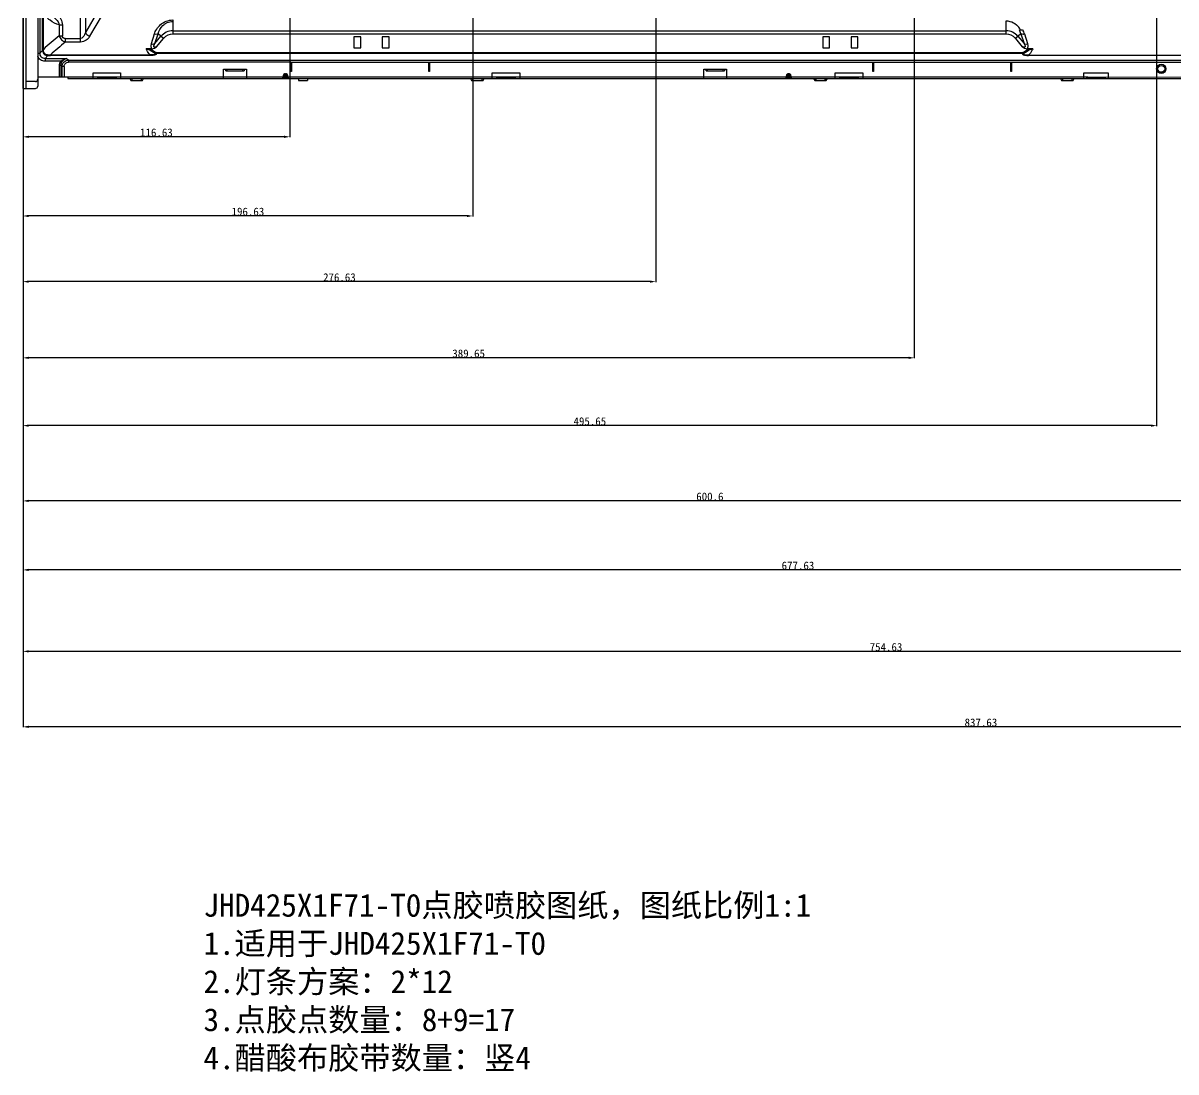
# Model space of a CAD drawing. Header units: millimetres. Extents: x -815 to 2586, y -393 to 7795.
# Drawn here: x 1472 to 1976, y -393 to 65 of the extents above; entities that cross this region are included whole.
import ezdxf

# ---------------------------------------------------------------- set-up
doc = ezdxf.new("R2010")
doc.units = ezdxf.units.MM
doc.header["$LTSCALE"] = 46.255
doc.header["$PDMODE"] = 3
doc.header["$PDSIZE"] = 0.3125
doc.layers.get('0').update_dxf_attribs({"linetype": 'CONTINUOUS'})
doc.layers.get('Defpoints').update_dxf_attribs({"linetype": 'CONTINUOUS'})
doc.styles.get("Standard").update_dxf_attribs({"font": 'simfang.ttf'})
doc.dimstyles.new('DIMSTYLE_1', dxfattribs={"dimtxt": 3.5, "dimasz": 2.5, "dimexe": 0.18, "dimexo": 0.0625, "dimgap": 0.09, "dimtad": 1, "dimdsep": 46, "dimtxsty": 'Standard', "dimblk": '_FILLED', "dimblk1": '_FILLED', "dimblk2": '_FILLED', "dimcen": 0.09, "dimclrt": 5, "dimadec": 0, "dimazin": 0, "dimtp": 0.01, "dimtm": 0.01, "dimtfac": 1, "dimtofl": 0, "dimtmove": 0, "dimatfit": 3, "dimldrblk": '_FILLED', "dimfxl": 1, "dimtolj": 1, "dimarcsym": 0})

# ---------------------------------------------------------------- blocks, each defined once
blk = doc.blocks.new('2321213')
at = {"color": 7, "linetype": 'Continuous'}
for p, q in [((-1977.41, -2557.51), (-1977.41, -2420.49)), ((-1977.11, -2420.54), (-1977.11, -2557.51)), ((-1975.81, -2421.83), (-1975.81, -2557.26)), ((-1971.13, -2552.44), (-1971.13, -2546.42)), ((-1970.6, -2546.42), (-1970.6, -2551.42)), ((-1975.56, -2548.51), (-1975.56, -2553.67)), ((-1975.27, -2553.25), (-1975.27, -2549.1)), ((-1975.19, -2553.25), (-1975.19, -2549.1)), ((-1969.23, -2549.08), (-1970.6, -2551.42)), ((-1973.45, -2550.58), (-1973.45, -2551.77)), ((-1973.45, -2550.58), (-1973.11, -2550.58)), ((-1973.11, -2550.58), (-1973.11, -2551.77)), ((-1970.11, -2551.81), (-1968.73, -2549.47)), ((-1961.04, -2550.03), (-1961.04, -2551.58)), ((-1870.02, -2551.58), (-1870.02, -2550.13)), ((-1973.45, -2551.77), (-1973.11, -2551.77)), ((-1963.07, -2551.59), (-1963.42, -2552.65)), ((-1963.01, -2552.61), (-1962.66, -2551.56)), ((-1963.01, -2552.61), (-1962.34, -2551.82)), ((-1962.06, -2552.06), (-1962.66, -2551.56)), ((-1961.04, -2551.21), (-1870.02, -2551.21)), ((-1870.02, -2551.58), (-1961.04, -2551.58)), ((-1868.4, -2551.56), (-1868.99, -2552.06)), ((-1868.71, -2551.82), (-1868.05, -2552.61)), ((-1868.56, -2551.12), (-1868.2, -2551.12)), ((-1868.4, -2551.56), (-1868.05, -2552.61)), ((-1867.63, -2552.65), (-1867.98, -2551.59)), ((-1972.79, -2552.06), (-1972.79, -2552.44)), ((-1972.79, -2552.06), (-1971.13, -2552.06)), ((-1971.13, -2552.44), (-1972.79, -2552.44)), ((-1962.82, -2552.95), (-1962.06, -2552.06)), ((-1941.26, -2551.87), (-1941.26, -2553.07)), ((-1940.52, -2551.87), (-1941.26, -2551.87)), ((-1941.26, -2553.07), (-1940.52, -2553.07)), ((-1940.52, -2553.07), (-1940.52, -2551.87)), ((-1938.17, -2551.87), (-1938.17, -2553.07)), ((-1937.42, -2551.87), (-1938.17, -2551.87)), ((-1938.17, -2553.07), (-1937.42, -2553.07)), ((-1937.42, -2553.07), (-1937.42, -2551.87)), ((-1889.29, -2551.87), (-1890.04, -2551.87)), ((-1890.04, -2551.87), (-1890.04, -2553.07)), ((-1890.04, -2553.07), (-1889.29, -2553.07)), ((-1889.29, -2553.07), (-1889.29, -2551.87)), ((-1886.19, -2551.87), (-1886.94, -2551.87)), ((-1886.94, -2551.87), (-1886.94, -2553.07)), ((-1886.94, -2553.07), (-1886.19, -2553.07)), ((-1886.19, -2553.07), (-1886.19, -2551.87)), ((-1868.99, -2552.06), (-1868.24, -2552.95)), ((-1975.81, -2553.67), (-1975.56, -2553.67)), ((-1975.27, -2553.38), (-1975.56, -2553.67)), ((-1975.27, -2553.25), (-1975.19, -2553.25)), ((-1975, -2554.23), (-1974.7, -2553.93)), ((-1975, -2554.23), (-1975, -2554.54)), ((-1975, -2554.23), (-1972.72, -2554.23)), ((-1974.42, -2553.85), (-1974.42, -2553.92)), ((-1974.42, -2553.85), (-1963.52, -2553.85)), ((-1963.52, -2553.92), (-1974.42, -2553.92)), ((-1972.43, -2554.41), (-1972.72, -2554.23)), ((-1963.34, -2553.17), (-1963.71, -2553.17)), ((-1963.52, -2553.92), (-1963.52, -2553.85)), ((-1962.94, -2553.59), (-1962.99, -2553.67)), ((-1962.88, -2553.6), (-1962.88, -2553.8)), ((-1962.88, -2553.6), (-1868.18, -2553.6)), ((-1868.18, -2553.7), (-1962.88, -2553.7)), ((-1868.18, -2553.8), (-1868.18, -2553.6)), ((-1868.11, -2553.59), (-1868.06, -2553.67)), ((-1867.35, -2553.17), (-1867.71, -2553.17)), ((-1867.57, -2553.88), (-1848.47, -2553.88)), ((-1867.57, -2553.9), (-1867.57, -2553.88)), ((-1848.47, -2553.9), (-1867.57, -2553.9)), ((-1973.26, -2554.54), (-1975, -2554.54)), ((-1973.42, -2556.26), (-1973.42, -2555.02)), ((-1973.29, -2555.02), (-1973.42, -2555.02)), ((-1973.29, -2555.02), (-1973.29, -2556.26)), ((-1973.29, -2555.02), (-1973.15, -2555.11)), ((-1973.16, -2554.61), (-1973.26, -2554.54)), ((-1973.15, -2556.26), (-1973.15, -2555.11)), ((-1972.93, -2555.11), (-1973.15, -2555.11)), ((-1972.93, -2555.11), (-1972.93, -2556.26)), ((-1972.43, -2554.41), (-1972.43, -2554.65)), ((-1972.43, -2554.41), (-1743.69, -2554.41)), ((-1948.16, -2554.65), (-1972.43, -2554.65)), ((-1955.51, -2556.41), (-1955.51, -2555.42)), ((-1955.51, -2555.42), (-1953.01, -2555.42)), ((-1955.26, -2555.57), (-1955.26, -2555.42)), ((-1955.26, -2555.57), (-1953.26, -2555.57)), ((-1955.13, -2555.42), (-1955.13, -2555.57)), ((-1953.38, -2555.57), (-1953.38, -2555.42)), ((-1953.26, -2555.42), (-1953.26, -2555.57)), ((-1953.01, -2555.42), (-1953.01, -2556.41)), ((-1948.16, -2555.67), (-1948.16, -2554.66)), ((-1767.96, -2554.67), (-1948.16, -2554.67)), ((-1948.09, -2554.66), (-1948.09, -2555.67)), ((-1933.09, -2555.67), (-1933.09, -2554.66)), ((-1933.02, -2554.66), (-1933.02, -2555.67)), ((-1903.03, -2555.42), (-1900.54, -2555.42)), ((-1903.03, -2556.41), (-1903.03, -2555.42)), ((-1902.78, -2555.57), (-1902.78, -2555.42)), ((-1902.78, -2555.57), (-1900.79, -2555.57)), ((-1902.66, -2555.42), (-1902.66, -2555.57)), ((-1900.91, -2555.57), (-1900.91, -2555.42)), ((-1900.79, -2555.42), (-1900.79, -2555.57)), ((-1900.54, -2555.42), (-1900.54, -2556.41)), ((-1884.57, -2555.67), (-1884.57, -2554.66)), ((-1884.49, -2554.66), (-1884.49, -2555.67)), ((-1869.5, -2555.67), (-1869.5, -2554.66)), ((-1869.43, -2554.66), (-1869.43, -2555.67)), ((-1976.06, -2556.76), (-1977.11, -2556.76)), ((-1975.81, -2556.26), (-1949.04, -2556.26)), ((-1972.5, -2556.26), (-1972.5, -2556.41)), ((-1972.5, -2556.41), (-1743.61, -2556.41)), ((-1969.75, -2556.41), (-1969.75, -2555.79)), ((-1969.75, -2555.79), (-1966.75, -2555.79)), ((-1969.25, -2556.41), (-1969.25, -2556.32)), ((-1969.13, -2556.31), (-1969.13, -2556.27)), ((-1969.13, -2556.31), (-1969.13, -2556.41)), ((-1967.38, -2556.31), (-1969.13, -2556.31)), ((-1967.38, -2556.31), (-1967.38, -2556.27)), ((-1967.38, -2556.31), (-1967.38, -2556.41)), ((-1967.25, -2556.32), (-1967.25, -2556.41)), ((-1966.75, -2555.79), (-1966.75, -2556.41)), ((-1965.75, -2556.41), (-1965.64, -2556.66)), ((-1965.64, -2556.66), (-1964.37, -2556.66)), ((-1965.45, -2556.66), (-1965.57, -2556.41)), ((-1964.43, -2556.41), (-1964.55, -2556.66)), ((-1964.37, -2556.66), (-1964.25, -2556.41)), ((-1948.98, -2556.08), (-1949.04, -2556.26)), ((-1949.04, -2556.26), (-1948.92, -2556.3)), ((-1948.86, -2556.11), (-1948.98, -2556.08)), ((-1948.86, -2556.33), (-1948.93, -2556.33)), ((-1948.92, -2556.3), (-1948.86, -2556.11)), ((-1948.86, -2556.33), (-1948.86, -2556.11)), ((-1948.77, -2555.9), (-1948.77, -2556.41)), ((-1948.77, -2555.9), (-1948.7, -2555.9)), ((-1948.7, -2556.01), (-1948.77, -2556.01)), ((-1948.77, -2556.4), (-1948.7, -2556.4)), ((-1948.7, -2556.41), (-1948.7, -2555.9)), ((-1948.49, -2556.08), (-1948.61, -2556.11)), ((-1948.61, -2556.11), (-1948.55, -2556.3)), ((-1948.61, -2556.11), (-1948.61, -2556.33)), ((-1948.55, -2556.33), (-1948.61, -2556.33)), ((-1948.55, -2556.3), (-1948.43, -2556.26)), ((-1948.43, -2556.26), (-1948.49, -2556.08)), ((-1948.43, -2556.26), (-1894.07, -2556.26)), ((-1948.09, -2555.67), (-1948.16, -2555.67)), ((-1947.32, -2556.41), (-1947.32, -2556.66)), ((-1947.32, -2556.66), (-1946.32, -2556.66)), ((-1946.32, -2556.41), (-1946.32, -2556.66)), ((-1933.02, -2555.67), (-1933.09, -2555.67)), ((-1928.52, -2556.41), (-1928.4, -2556.66)), ((-1928.4, -2556.66), (-1927.14, -2556.66)), ((-1928.22, -2556.66), (-1928.34, -2556.41)), ((-1927.2, -2556.41), (-1927.32, -2556.66)), ((-1927.14, -2556.66), (-1927.02, -2556.41)), ((-1926.15, -2556.41), (-1926.15, -2555.79)), ((-1926.15, -2555.79), (-1923.15, -2555.79)), ((-1925.65, -2556.41), (-1925.65, -2556.32)), ((-1925.52, -2556.31), (-1925.52, -2556.27)), ((-1925.52, -2556.31), (-1925.52, -2556.41)), ((-1923.77, -2556.31), (-1925.52, -2556.31)), ((-1923.77, -2556.31), (-1923.78, -2556.27)), ((-1923.77, -2556.31), (-1923.77, -2556.41)), ((-1923.65, -2556.32), (-1923.65, -2556.41)), ((-1923.15, -2555.79), (-1923.15, -2556.41)), ((-1894.01, -2556.08), (-1894.07, -2556.26)), ((-1894.07, -2556.26), (-1893.95, -2556.3)), ((-1893.89, -2556.11), (-1894.01, -2556.08)), ((-1893.95, -2556.3), (-1893.89, -2556.11)), ((-1893.89, -2556.33), (-1893.95, -2556.33)), ((-1893.89, -2556.33), (-1893.89, -2556.11)), ((-1893.8, -2555.9), (-1893.73, -2555.9)), ((-1893.8, -2555.9), (-1893.8, -2556.41)), ((-1893.73, -2556.01), (-1893.8, -2556.01)), ((-1893.8, -2556.4), (-1893.73, -2556.4)), ((-1893.73, -2556.41), (-1893.73, -2555.9)), ((-1893.52, -2556.08), (-1893.64, -2556.11)), ((-1893.64, -2556.11), (-1893.58, -2556.3)), ((-1893.64, -2556.11), (-1893.64, -2556.33)), ((-1893.57, -2556.33), (-1893.64, -2556.33)), ((-1893.58, -2556.3), (-1893.46, -2556.26)), ((-1893.46, -2556.26), (-1893.52, -2556.08)), ((-1893.46, -2556.26), (-1861.08, -2556.26)), ((-1891.04, -2556.41), (-1890.92, -2556.66)), ((-1890.92, -2556.66), (-1889.66, -2556.66)), ((-1890.74, -2556.66), (-1890.86, -2556.41)), ((-1889.72, -2556.41), (-1889.84, -2556.66)), ((-1889.66, -2556.66), (-1889.54, -2556.41)), ((-1888.67, -2555.79), (-1885.67, -2555.79)), ((-1888.67, -2556.41), (-1888.67, -2555.79)), ((-1888.17, -2556.41), (-1888.17, -2556.32)), ((-1888.04, -2556.31), (-1888.04, -2556.27)), ((-1886.29, -2556.31), (-1888.04, -2556.31)), ((-1888.04, -2556.31), (-1888.04, -2556.41)), ((-1886.29, -2556.31), (-1886.29, -2556.27)), ((-1886.29, -2556.31), (-1886.29, -2556.41)), ((-1886.17, -2556.32), (-1886.17, -2556.41)), ((-1885.67, -2555.79), (-1885.67, -2556.41)), ((-1884.49, -2555.67), (-1884.57, -2555.67)), ((-1869.43, -2555.67), (-1869.5, -2555.67)), ((-1864.06, -2556.41), (-1863.94, -2556.66)), ((-1863.94, -2556.66), (-1862.67, -2556.66)), ((-1863.76, -2556.66), (-1863.87, -2556.41)), ((-1862.74, -2556.41), (-1862.85, -2556.66)), ((-1862.67, -2556.66), (-1862.56, -2556.41)), ((-1861.51, -2555.79), (-1858.86, -2555.79)), ((-1861.51, -2556.41), (-1861.51, -2555.79)), ((-1861.18, -2556.41), (-1861.18, -2556.32)), ((-1861.13, -2556.31), (-1861.06, -2556.31)), ((-1861.06, -2556.27), (-1850.34, -2556.26)), ((-1861.06, -2556.27), (-1861.06, -2556.31)), ((-1861.06, -2556.31), (-1859.31, -2556.31)), ((-1861.06, -2556.41), (-1861.06, -2556.31)), ((-1859.31, -2556.26), (-1859.31, -2556.31)), ((-1859.31, -2556.31), (-1859.31, -2556.41)), ((-1859.18, -2556.32), (-1859.18, -2556.41)), ((-1858.86, -2555.79), (-1858.86, -2556.41)), ((-1977.41, -2557.51), (-1976.06, -2557.51))]:
    blk.add_line(p, q, dxfattribs=at)
for radius in [0.5, 0.375]:
    blk.add_circle((-1853.06, -2555.37), radius, dxfattribs=at)
for centre, radius, start, end in [((-1934.29, -2599.6), 61.82, 129.3112, 131.4255), ((-1961.04, -2552.92), 1.7, 90, 140), ((-1961.04, -2552.92), 1.34, 90, 140), ((-1870.02, -2552.92), 1.7, 40, 90), ((-1870.02, -2552.92), 1.34, 40, 90), ((-1870.19, -2552.07), 2, 30.4107, 38.1748), ((-1870.26, -2552), 1.92, 13.26, 27.278), ((-1870.23, -2552.09), 2.04, 28.5012, 30.424), ((-1870.31, -2552.35), 2.45, 18.1485, 30.3764), ((-1930.32, -2603.37), 66.31, 129.8223, 131.683), ((-1977.7, -2553.24), 2.43, 356.8447, 359.9288), ((-1978.81, -2553.54), 3.63, 2.2773, 4.6812), ((-1963.71, -2554.32), 1.15, 89.9922, 102.6147), ((-1867.35, -2554.32), 1.15, 77.3856, 90.0053), ((-1976.06, -2556.51), 0.25, 270, 0), ((-1967.34, -2586.75), 30.43, 89.9405, 90.074), ((-1949.06, -2556.27), 0.147, 302.5844, 317.4358), ((-1948.76, -2556.29), 0.11, 198.7076, 205.8705), ((-1948.41, -2556.27), 0.147, 223.2816, 237.9064), ((-1951.67, -2556.44), 3.24, 1.8259, 3.1706), ((-1923.73, -2586.75), 30.43, 89.9405, 90.074), ((-1894.09, -2556.27), 0.147, 302.5844, 317.4358), ((-1893.79, -2556.29), 0.11, 198.7076, 205.8705), ((-1893.44, -2556.27), 0.147, 223.2816, 237.9064), ((-1896.7, -2556.44), 3.24, 1.8259, 3.1706), ((-1886.25, -2586.75), 30.43, 89.9405, 90.074), ((-1976.06, -2557.26), 0.25, 270, 0)]:
    blk.add_arc(centre, radius, start, end, dxfattribs=at)
for points, knots in [([(-1973.45, -2550.58), (-1973.81, -2550.48), (-1974.54, -2550.12), (-1975.04, -2549.47), (-1975.19, -2549.1)], [0, 0, 0, 0, 0.48095, 1, 1, 1, 1]), ([(-1974.4, -2549.31), (-1974.22, -2549.53), (-1973.84, -2549.89), (-1973.48, -2550.34), (-1973.45, -2550.58)], [0, 0, 0, 0, 0.54024, 1, 1, 1, 1]), ([(-1973.94, -2548.98), (-1973.85, -2549.11), (-1973.49, -2549.58), (-1973.11, -2550.13), (-1973.11, -2550.58)], [0, 0, 0, 0, 0.253146, 1, 1, 1, 1]), ([(-1963.07, -2551.59), (-1963.01, -2551.4), (-1962.83, -2551.01), (-1962.39, -2550.51), (-1961.78, -2550.13), (-1961.29, -2550.04), (-1961.04, -2550.03)], [0, 0, 0, 0, 0.225348, 0.463867, 0.722265, 1, 1, 1, 1]), ([(-1962.66, -2551.56), (-1962.58, -2551.22), (-1962.3, -2550.71), (-1961.67, -2550.28), (-1961.25, -2550.19), (-1961.04, -2550.19)], [0, 0, 0, 0, 0.457183, 0.717553, 1, 1, 1, 1]), ([(-1870.02, -2550.13), (-1869.74, -2550.13), (-1869.2, -2550.27), (-1868.78, -2550.63), (-1868.62, -2550.83)], [0, 0, 0, 0, 0.524873, 1, 1, 1, 1]), ([(-1973.45, -2551.77), (-1973.41, -2551.93), (-1973.24, -2552.23), (-1972.94, -2552.4), (-1972.79, -2552.44)], [0, 0, 0, 0, 0.501406, 1, 1, 1, 1]), ([(-1972.79, -2552.06), (-1972.87, -2552.06), (-1973.05, -2552.02), (-1973.11, -2551.85), (-1973.11, -2551.77)], [0, 0, 0, 0, 0.514842, 1, 1, 1, 1]), ([(-1970.6, -2551.42), (-1970.63, -2551.5), (-1970.71, -2551.76), (-1970.93, -2552.06), (-1971.13, -2552.06)], [0, 0, 0, 0, 0.283725, 1, 1, 1, 1]), ([(-1970.11, -2551.81), (-1970.21, -2551.98), (-1970.49, -2552.3), (-1970.91, -2552.44), (-1971.13, -2552.44)], [0, 0, 0, 0, 0.471226, 1, 1, 1, 1]), ([(-1970.6, -2551.42), (-1970.58, -2551.47), (-1970.45, -2551.63), (-1970.27, -2551.76), (-1970.11, -2551.81)], [0, 0, 0, 0, 0.226591, 1, 1, 1, 1]), ([(-1962.66, -2551.56), (-1962.69, -2551.57), (-1962.82, -2551.62), (-1962.97, -2551.61), (-1963.07, -2551.59)], [0, 0, 0, 0, 0.221997, 1, 1, 1, 1]), ([(-1867.98, -2551.59), (-1868.02, -2551.6), (-1868.16, -2551.62), (-1868.31, -2551.6), (-1868.4, -2551.56)], [0, 0, 0, 0, 0.272126, 1, 1, 1, 1]), ([(-1963.42, -2552.65), (-1963.45, -2552.74), (-1963.49, -2552.92), (-1963.41, -2553.1), (-1963.34, -2553.17)], [0, 0, 0, 0, 0.493588, 1, 1, 1, 1]), ([(-1963.42, -2552.65), (-1963.38, -2552.66), (-1963.24, -2552.67), (-1963.1, -2552.66), (-1963.01, -2552.61)], [0, 0, 0, 0, 0.277742, 1, 1, 1, 1]), ([(-1962.82, -2552.95), (-1962.85, -2552.96), (-1962.9, -2552.99), (-1962.99, -2553.01), (-1963.09, -2553.02), (-1963.14, -2552.93), (-1963.12, -2552.85), (-1963.08, -2552.74), (-1963.04, -2552.66), (-1963.01, -2552.61)], [0, 0, 0, 0, 0.134076, 0.267289, 0.39411, 0.506149, 0.625134, 0.748299, 1, 1, 1, 1]), ([(-1868.05, -2552.61), (-1868.01, -2552.67), (-1867.97, -2552.76), (-1867.93, -2552.88), (-1867.93, -2552.96), (-1867.98, -2553.01), (-1868.06, -2553.02), (-1868.15, -2552.99), (-1868.21, -2552.97), (-1868.24, -2552.95)], [0, 0, 0, 0, 0.300234, 0.429239, 0.52932, 0.6128, 0.71537, 0.847106, 1, 1, 1, 1]), ([(-1868.05, -2552.61), (-1868.02, -2552.63), (-1867.89, -2552.67), (-1867.74, -2552.67), (-1867.63, -2552.65)], [0, 0, 0, 0, 0.217229, 1, 1, 1, 1]), ([(-1867.71, -2553.17), (-1867.65, -2553.1), (-1867.57, -2552.92), (-1867.61, -2552.74), (-1867.63, -2552.65)], [0, 0, 0, 0, 0.506387, 1, 1, 1, 1]), ([(-1975, -2554.54), (-1975.17, -2554.54), (-1975.53, -2554.44), (-1975.75, -2554.15), (-1975.81, -2553.99)], [0, 0, 0, 0, 0.500317, 1, 1, 1, 1]), ([(-1975, -2554.23), (-1975.15, -2554.24), (-1975.47, -2554.14), (-1975.57, -2553.82), (-1975.56, -2553.67)], [0, 0, 0, 0, 0.500118, 1, 1, 1, 1]), ([(-1975.27, -2553.38), (-1975.27, -2553.52), (-1975.15, -2553.82), (-1974.84, -2553.93), (-1974.7, -2553.93)], [0, 0, 0, 0, 0.499843, 1, 1, 1, 1]), ([(-1975.27, -2553.38), (-1975.27, -2553.38), (-1975.24, -2553.39), (-1975.21, -2553.39), (-1975.18, -2553.4)], [0, 0, 0, 0, 0.175964, 1, 1, 1, 1]), ([(-1974.74, -2553.84), (-1974.85, -2553.84), (-1975.08, -2553.74), (-1975.17, -2553.51), (-1975.18, -2553.4)], [0, 0, 0, 0, 0.49861, 1, 1, 1, 1]), ([(-1974.7, -2553.93), (-1974.7, -2553.93), (-1974.72, -2553.9), (-1974.73, -2553.86), (-1974.74, -2553.84)], [0, 0, 0, 0, 0.182576, 1, 1, 1, 1]), ([(-1973.26, -2554.54), (-1973.22, -2554.5), (-1973.06, -2554.37), (-1972.87, -2554.27), (-1972.72, -2554.23)], [0, 0, 0, 0, 0.266527, 1, 1, 1, 1]), ([(-1973.16, -2554.61), (-1973.13, -2554.57), (-1973.01, -2554.42), (-1972.85, -2554.28), (-1972.72, -2554.23)], [0, 0, 0, 0, 0.280499, 1, 1, 1, 1]), ([(-1963.96, -2553.2), (-1963.87, -2553.2), (-1963.51, -2553.28), (-1963.22, -2553.52), (-1962.99, -2553.67)], [0, 0, 0, 0, 0.246956, 1, 1, 1, 1]), ([(-1963.52, -2553.85), (-1963.57, -2553.8), (-1963.75, -2553.61), (-1963.88, -2553.38), (-1963.96, -2553.2)], [0, 0, 0, 0, 0.260997, 1, 1, 1, 1]), ([(-1962.88, -2553.8), (-1962.9, -2553.83), (-1963, -2553.86), (-1963.14, -2553.89), (-1963.33, -2553.91), (-1963.45, -2553.92), (-1963.52, -2553.92)], [0, 0, 0, 0, 0.174037, 0.425921, 0.707522, 1, 1, 1, 1]), ([(-1962.88, -2553.8), (-1962.9, -2553.81), (-1962.94, -2553.82), (-1963.01, -2553.83), (-1963.09, -2553.85), (-1963.26, -2553.86), (-1963.4, -2553.86), (-1963.52, -2553.85)], [0, 0, 0, 0, 0.098299, 0.211744, 0.329942, 0.458469, 1, 1, 1, 1]), ([(-1962.88, -2553.8), (-1962.9, -2553.8), (-1962.95, -2553.76), (-1962.98, -2553.7), (-1962.99, -2553.67)], [0, 0, 0, 0, 0.332327, 1, 1, 1, 1]), ([(-1868.18, -2553.8), (-1868.16, -2553.8), (-1868.1, -2553.76), (-1868.08, -2553.7), (-1868.06, -2553.67)], [0, 0, 0, 0, 0.336606, 1, 1, 1, 1]), ([(-1868.18, -2553.8), (-1868.15, -2553.82), (-1868.06, -2553.86), (-1867.86, -2553.9), (-1867.69, -2553.9), (-1867.57, -2553.9)], [0, 0, 0, 0, 0.18349, 0.434956, 1, 1, 1, 1]), ([(-1867.57, -2553.88), (-1867.68, -2553.88), (-1867.85, -2553.88), (-1868.04, -2553.85), (-1868.12, -2553.82), (-1868.16, -2553.81), (-1868.18, -2553.8)], [0, 0, 0, 0, 0.551421, 0.80027, 0.909792, 1, 1, 1, 1]), ([(-1868.06, -2553.67), (-1867.84, -2553.52), (-1867.55, -2553.28), (-1867.19, -2553.2), (-1867.1, -2553.2)], [0, 0, 0, 0, 0.753058, 1, 1, 1, 1]), ([(-1867.1, -2553.2), (-1867.12, -2553.26), (-1867.24, -2553.51), (-1867.41, -2553.74), (-1867.57, -2553.88)], [0, 0, 0, 0, 0.242118, 1, 1, 1, 1]), ([(-1973.15, -2555.11), (-1973.14, -2554.93), (-1972.98, -2554.57), (-1972.61, -2554.42), (-1972.43, -2554.41)], [0, 0, 0, 0, 0.500153, 1, 1, 1, 1]), ([(-1972.93, -2555.11), (-1972.93, -2554.99), (-1972.82, -2554.73), (-1972.55, -2554.65), (-1972.43, -2554.65)], [0, 0, 0, 0, 0.494333, 1, 1, 1, 1]), ([(-1969.13, -2556.31), (-1969.14, -2556.31), (-1969.18, -2556.31), (-1969.22, -2556.31), (-1969.24, -2556.32)], [0, 0, 0, 0, 0.316652, 1, 1, 1, 1]), ([(-1967.25, -2556.32), (-1967.25, -2556.32), (-1967.29, -2556.31), (-1967.3, -2556.31), (-1967.31, -2556.31)], [0, 0, 0, 0, 0.488228, 1, 1, 1, 1]), ([(-1949.04, -2556.26), (-1949.04, -2556.28), (-1949.04, -2556.32), (-1949.05, -2556.37), (-1949.04, -2556.39), (-1949.05, -2556.41), (-1949.04, -2556.41)], [0, 0, 0, 0, 0.38189, 0.706796, 0.923336, 1, 1, 1, 1]), ([(-1948.98, -2556.39), (-1948.99, -2556.4), (-1948.99, -2556.4), (-1949, -2556.41), (-1949.01, -2556.41)], [0, 0, 0, 0, 0.503376, 1, 1, 1, 1]), ([(-1948.77, -2555.9), (-1948.82, -2555.91), (-1948.92, -2555.94), (-1948.97, -2556.03), (-1948.98, -2556.08)], [0, 0, 0, 0, 0.498273, 1, 1, 1, 1]), ([(-1948.93, -2556.33), (-1948.93, -2556.33), (-1948.93, -2556.31), (-1948.92, -2556.31), (-1948.92, -2556.3)], [0, 0, 0, 0, 0.301844, 1, 1, 1, 1]), ([(-1948.86, -2556.11), (-1948.86, -2556.1), (-1948.85, -2556.06), (-1948.8, -2556.01), (-1948.77, -2556.01)], [0, 0, 0, 0, 0.286117, 1, 1, 1, 1]), ([(-1948.77, -2556.4), (-1948.79, -2556.4), (-1948.82, -2556.39), (-1948.85, -2556.36), (-1948.86, -2556.34)], [0, 0, 0, 0, 0.411093, 1, 1, 1, 1]), ([(-1948.49, -2556.08), (-1948.51, -2556.03), (-1948.56, -2555.94), (-1948.65, -2555.91), (-1948.7, -2555.9)], [0, 0, 0, 0, 0.501729, 1, 1, 1, 1]), ([(-1948.7, -2556.01), (-1948.69, -2556.01), (-1948.64, -2556.03), (-1948.62, -2556.08), (-1948.61, -2556.11)], [0, 0, 0, 0, 0.262261, 1, 1, 1, 1]), ([(-1948.67, -2556.39), (-1948.68, -2556.39), (-1948.69, -2556.4), (-1948.7, -2556.4), (-1948.7, -2556.4)], [0, 0, 0, 0, 0.465541, 1, 1, 1, 1]), ([(-1948.61, -2556.33), (-1948.61, -2556.33), (-1948.62, -2556.36), (-1948.65, -2556.39), (-1948.67, -2556.39)], [0, 0, 0, 0, 0.194598, 1, 1, 1, 1]), ([(-1948.55, -2556.3), (-1948.55, -2556.31), (-1948.55, -2556.31), (-1948.54, -2556.33), (-1948.55, -2556.33)], [0, 0, 0, 0, 0.697971, 1, 1, 1, 1]), ([(-1948.43, -2556.41), (-1948.42, -2556.41), (-1948.43, -2556.37), (-1948.43, -2556.36), (-1948.43, -2556.34)], [0, 0, 0, 0, 0.267758, 1, 1, 1, 1]), ([(-1925.52, -2556.31), (-1925.54, -2556.31), (-1925.57, -2556.31), (-1925.61, -2556.31), (-1925.64, -2556.32)], [0, 0, 0, 0, 0.316652, 1, 1, 1, 1]), ([(-1923.65, -2556.32), (-1923.64, -2556.32), (-1923.69, -2556.31), (-1923.69, -2556.31), (-1923.7, -2556.31)], [0, 0, 0, 0, 0.488228, 1, 1, 1, 1]), ([(-1894.07, -2556.26), (-1894.07, -2556.28), (-1894.07, -2556.32), (-1894.08, -2556.37), (-1894.07, -2556.39), (-1894.08, -2556.41), (-1894.07, -2556.41)], [0, 0, 0, 0, 0.38189, 0.706796, 0.923336, 1, 1, 1, 1]), ([(-1894.01, -2556.39), (-1894.01, -2556.4), (-1894.02, -2556.4), (-1894.03, -2556.41), (-1894.04, -2556.41)], [0, 0, 0, 0, 0.503376, 1, 1, 1, 1]), ([(-1893.8, -2555.9), (-1893.85, -2555.91), (-1893.95, -2555.94), (-1894, -2556.03), (-1894.01, -2556.08)], [0, 0, 0, 0, 0.498273, 1, 1, 1, 1]), ([(-1893.95, -2556.33), (-1893.96, -2556.33), (-1893.95, -2556.31), (-1893.95, -2556.31), (-1893.95, -2556.3)], [0, 0, 0, 0, 0.301844, 1, 1, 1, 1]), ([(-1893.89, -2556.11), (-1893.89, -2556.1), (-1893.88, -2556.06), (-1893.83, -2556.01), (-1893.8, -2556.01)], [0, 0, 0, 0, 0.286118, 1, 1, 1, 1]), ([(-1893.8, -2556.4), (-1893.81, -2556.4), (-1893.85, -2556.39), (-1893.88, -2556.36), (-1893.89, -2556.34)], [0, 0, 0, 0, 0.411093, 1, 1, 1, 1]), ([(-1893.52, -2556.08), (-1893.53, -2556.03), (-1893.58, -2555.94), (-1893.68, -2555.91), (-1893.73, -2555.9)], [0, 0, 0, 0, 0.501729, 1, 1, 1, 1]), ([(-1893.73, -2556.01), (-1893.72, -2556.01), (-1893.67, -2556.03), (-1893.64, -2556.08), (-1893.64, -2556.11)], [0, 0, 0, 0, 0.262261, 1, 1, 1, 1]), ([(-1893.7, -2556.39), (-1893.71, -2556.39), (-1893.72, -2556.4), (-1893.73, -2556.4), (-1893.73, -2556.4)], [0, 0, 0, 0, 0.465541, 1, 1, 1, 1]), ([(-1893.64, -2556.33), (-1893.64, -2556.33), (-1893.65, -2556.36), (-1893.68, -2556.39), (-1893.7, -2556.39)], [0, 0, 0, 0, 0.194598, 1, 1, 1, 1]), ([(-1893.58, -2556.3), (-1893.58, -2556.31), (-1893.57, -2556.31), (-1893.57, -2556.33), (-1893.57, -2556.33)], [0, 0, 0, 0, 0.697971, 1, 1, 1, 1]), ([(-1893.46, -2556.41), (-1893.45, -2556.41), (-1893.46, -2556.37), (-1893.46, -2556.36), (-1893.46, -2556.34)], [0, 0, 0, 0, 0.267758, 1, 1, 1, 1]), ([(-1888.04, -2556.31), (-1888.05, -2556.31), (-1888.09, -2556.31), (-1888.13, -2556.31), (-1888.16, -2556.32)], [0, 0, 0, 0, 0.316652, 1, 1, 1, 1]), ([(-1886.17, -2556.32), (-1886.16, -2556.32), (-1886.2, -2556.31), (-1886.21, -2556.31), (-1886.22, -2556.31)], [0, 0, 0, 0, 0.488228, 1, 1, 1, 1]), ([(-1861.18, -2556.32), (-1861.19, -2556.32), (-1861.14, -2556.31), (-1861.14, -2556.31), (-1861.13, -2556.31)], [0, 0, 0, 0, 0.498961, 1, 1, 1, 1]), ([(-1859.31, -2556.31), (-1859.3, -2556.31), (-1859.26, -2556.31), (-1859.22, -2556.31), (-1859.19, -2556.32)], [0, 0, 0, 0, 0.313004, 1, 1, 1, 1])]:
    blk.add_open_spline(points, degree=3, knots=knots, dxfattribs=at)
for points in [[(-1963.34, -2553.17), (-1963.15, -2553.17), (-1962.97, -2553.06), (-1962.82, -2552.95)], [(-1868.24, -2552.95), (-1868.09, -2553.06), (-1867.9, -2553.17), (-1867.71, -2553.17)], [(-1974.74, -2553.84), (-1974.63, -2553.84), (-1974.52, -2553.84), (-1974.42, -2553.85)], [(-1974.7, -2553.93), (-1974.6, -2553.92), (-1974.51, -2553.92), (-1974.42, -2553.92)], [(-1962.94, -2553.59), (-1963.18, -2553.42), (-1963.43, -2553.25), (-1963.71, -2553.17)], [(-1962.88, -2553.7), (-1962.92, -2553.7), (-1962.96, -2553.69), (-1962.99, -2553.67)], [(-1962.88, -2553.6), (-1962.9, -2553.6), (-1962.92, -2553.6), (-1962.94, -2553.59)], [(-1868.11, -2553.59), (-1868.13, -2553.6), (-1868.16, -2553.6), (-1868.18, -2553.6)], [(-1868.06, -2553.67), (-1868.1, -2553.69), (-1868.14, -2553.7), (-1868.18, -2553.7)], [(-1867.35, -2553.17), (-1867.63, -2553.25), (-1867.88, -2553.42), (-1868.11, -2553.59)], [(-1973.42, -2555.02), (-1973.42, -2554.85), (-1973.37, -2554.67), (-1973.26, -2554.54)], [(-1973.29, -2555.02), (-1973.3, -2554.88), (-1973.25, -2554.73), (-1973.16, -2554.61)], [(-1969.2, -2556.26), (-1969.22, -2556.28), (-1969.23, -2556.31), (-1969.25, -2556.32)], [(-1949.01, -2556.41), (-1949.02, -2556.41), (-1949.03, -2556.41), (-1949.04, -2556.41)], [(-1948.98, -2556.41), (-1948.95, -2556.41), (-1948.91, -2556.4), (-1948.89, -2556.37)], [(-1948.93, -2556.33), (-1948.93, -2556.34), (-1948.94, -2556.36), (-1948.95, -2556.37)], [(-1948.89, -2556.37), (-1948.88, -2556.36), (-1948.87, -2556.34), (-1948.86, -2556.33)], [(-1948.61, -2556.33), (-1948.6, -2556.36), (-1948.57, -2556.39), (-1948.54, -2556.4)], [(-1948.52, -2556.37), (-1948.53, -2556.36), (-1948.54, -2556.34), (-1948.55, -2556.33)], [(-1948.54, -2556.4), (-1948.53, -2556.41), (-1948.51, -2556.41), (-1948.49, -2556.41)], [(-1948.43, -2556.41), (-1948.45, -2556.41), (-1948.47, -2556.41), (-1948.49, -2556.4)], [(-1925.59, -2556.26), (-1925.61, -2556.28), (-1925.63, -2556.31), (-1925.65, -2556.32)], [(-1894.04, -2556.41), (-1894.05, -2556.41), (-1894.06, -2556.41), (-1894.07, -2556.41)], [(-1894.01, -2556.41), (-1893.98, -2556.41), (-1893.94, -2556.4), (-1893.92, -2556.37)], [(-1893.95, -2556.33), (-1893.96, -2556.34), (-1893.97, -2556.36), (-1893.98, -2556.37)], [(-1893.92, -2556.37), (-1893.91, -2556.36), (-1893.9, -2556.34), (-1893.89, -2556.33)], [(-1893.64, -2556.33), (-1893.63, -2556.36), (-1893.6, -2556.39), (-1893.57, -2556.4)], [(-1893.55, -2556.37), (-1893.56, -2556.36), (-1893.57, -2556.34), (-1893.57, -2556.33)], [(-1893.57, -2556.4), (-1893.55, -2556.41), (-1893.54, -2556.41), (-1893.52, -2556.41)], [(-1893.46, -2556.41), (-1893.48, -2556.41), (-1893.5, -2556.41), (-1893.52, -2556.4)], [(-1888.11, -2556.26), (-1888.13, -2556.28), (-1888.15, -2556.31), (-1888.17, -2556.32)], [(-1861.13, -2556.26), (-1861.15, -2556.28), (-1861.16, -2556.31), (-1861.18, -2556.32)]]:
    blk.add_open_spline(points, degree=3, dxfattribs=at)
blk = doc.blocks.new('_FILLED')
at = {"color": 0, "linetype": 'ByBlock'}
blk.add_solid([(0, 0), (-1, 0.2), (-1, -0.2)], dxfattribs=at)
blk = doc.blocks.new('*D100')
at = {"color": 0, "lineweight": -2, "transparency": 16777216}
for p, q in [((1471.52, 209.32), (1471.52, 15.48)), ((1588.14, 209.32), (1588.14, 15.48)), ((1585.64, 15.66), (1474.02, 15.66))]:
    blk.add_line(p, q, dxfattribs=at)
at = {"layer": 'Defpoints', "color": 0, "transparency": 16777216}
for p in [(1471.52, 209.39), (1588.14, 209.39), (1471.52, 15.66)]:
    blk.add_point(p, dxfattribs=at)
at = {"color": 0, "lineweight": -2, "transparency": 16777216, "xscale": 2.5, "yscale": 2.5, "zscale": 2.5, "rotation": 180}
blk.add_blockref('_FILLED', (1471.52, 15.66), dxfattribs=at)
at = {"color": 0, "lineweight": -2, "transparency": 16777216, "xscale": 2.5, "yscale": 2.5, "zscale": 2.5}
blk.add_blockref('_FILLED', (1588.14, 15.66), dxfattribs=at)
at = {"color": 5, "transparency": 16777216, "insert": (1529.83, 17.53), "char_height": 3.5, "attachment_point": 5}
blk.add_mtext('\\A1;116.63', dxfattribs=at)
blk = doc.blocks.new('*D101')
at = {"color": 0, "lineweight": -2, "transparency": 16777216}
for p, q in [((1471.52, 209.32), (1471.52, -19.11)), ((1668.14, 209.32), (1668.14, -19.11)), ((1665.64, -18.93), (1474.02, -18.93))]:
    blk.add_line(p, q, dxfattribs=at)
at = {"layer": 'Defpoints', "color": 0, "transparency": 16777216}
for p in [(1471.52, 209.39), (1668.14, 209.39), (1471.52, -18.93)]:
    blk.add_point(p, dxfattribs=at)
at = {"color": 0, "lineweight": -2, "transparency": 16777216, "xscale": 2.5, "yscale": 2.5, "zscale": 2.5, "rotation": 180}
blk.add_blockref('_FILLED', (1471.52, -18.93), dxfattribs=at)
at = {"color": 0, "lineweight": -2, "transparency": 16777216, "xscale": 2.5, "yscale": 2.5, "zscale": 2.5}
blk.add_blockref('_FILLED', (1668.14, -18.93), dxfattribs=at)
at = {"color": 5, "transparency": 16777216, "insert": (1569.83, -17.06), "char_height": 3.5, "attachment_point": 5}
blk.add_mtext('\\A1;196.63', dxfattribs=at)
blk = doc.blocks.new('*D102')
at = {"color": 0, "lineweight": -2, "transparency": 16777216}
for p, q in [((1471.52, 209.32), (1471.52, -47.8)), ((1748.14, 209.32), (1748.14, -47.8)), ((1745.64, -47.62), (1474.02, -47.62))]:
    blk.add_line(p, q, dxfattribs=at)
at = {"layer": 'Defpoints', "color": 0, "transparency": 16777216}
for p in [(1471.52, 209.39), (1748.14, 209.39), (1471.52, -47.62)]:
    blk.add_point(p, dxfattribs=at)
at = {"color": 0, "lineweight": -2, "transparency": 16777216, "xscale": 2.5, "yscale": 2.5, "zscale": 2.5, "rotation": 180}
blk.add_blockref('_FILLED', (1471.52, -47.62), dxfattribs=at)
at = {"color": 0, "lineweight": -2, "transparency": 16777216, "xscale": 2.5, "yscale": 2.5, "zscale": 2.5}
blk.add_blockref('_FILLED', (1748.14, -47.62), dxfattribs=at)
at = {"color": 5, "transparency": 16777216, "insert": (1609.83, -45.75), "char_height": 3.5, "attachment_point": 5}
blk.add_mtext('\\A1;276.63', dxfattribs=at)
blk = doc.blocks.new('*D103')
at = {"color": 0, "lineweight": -2, "transparency": 16777216}
for p, q in [((1471.52, 209.32), (1471.52, -81.1)), ((1861.17, 209.32), (1861.17, -81.1)), ((1858.67, -80.92), (1474.02, -80.92))]:
    blk.add_line(p, q, dxfattribs=at)
at = {"layer": 'Defpoints', "color": 0, "transparency": 16777216}
for p in [(1471.52, 209.39), (1861.17, 209.39), (1471.52, -80.92)]:
    blk.add_point(p, dxfattribs=at)
at = {"color": 0, "lineweight": -2, "transparency": 16777216, "xscale": 2.5, "yscale": 2.5, "zscale": 2.5, "rotation": 180}
blk.add_blockref('_FILLED', (1471.52, -80.92), dxfattribs=at)
at = {"color": 0, "lineweight": -2, "transparency": 16777216, "xscale": 2.5, "yscale": 2.5, "zscale": 2.5}
blk.add_blockref('_FILLED', (1861.17, -80.92), dxfattribs=at)
at = {"color": 5, "transparency": 16777216, "insert": (1666.34, -79.05), "char_height": 3.5, "attachment_point": 5}
blk.add_mtext('\\A1;389.65', dxfattribs=at)
blk = doc.blocks.new('*D104')
at = {"color": 0, "lineweight": -2, "transparency": 16777216}
for p, q in [((1471.52, 209.32), (1471.52, -110.73)), ((1967.17, 209.32), (1967.17, -110.73)), ((1964.67, -110.55), (1474.02, -110.55))]:
    blk.add_line(p, q, dxfattribs=at)
at = {"layer": 'Defpoints', "color": 0, "transparency": 16777216}
for p in [(1471.52, 209.39), (1967.17, 209.39), (1471.52, -110.55)]:
    blk.add_point(p, dxfattribs=at)
at = {"color": 0, "lineweight": -2, "transparency": 16777216, "xscale": 2.5, "yscale": 2.5, "zscale": 2.5, "rotation": 180}
blk.add_blockref('_FILLED', (1471.52, -110.55), dxfattribs=at)
at = {"color": 0, "lineweight": -2, "transparency": 16777216, "xscale": 2.5, "yscale": 2.5, "zscale": 2.5}
blk.add_blockref('_FILLED', (1967.17, -110.55), dxfattribs=at)
at = {"color": 5, "transparency": 16777216, "insert": (1719.34, -108.68), "char_height": 3.5, "attachment_point": 5}
blk.add_mtext('\\A1;495.65', dxfattribs=at)
blk = doc.blocks.new('*D105')
at = {"color": 0, "lineweight": -2, "transparency": 16777216}
for p, q in [((1471.52, 209.32), (1471.52, -143.61)), ((2072.12, 209.32), (2072.12, -143.61)), ((2069.62, -143.43), (1474.02, -143.43))]:
    blk.add_line(p, q, dxfattribs=at)
at = {"layer": 'Defpoints', "color": 0, "transparency": 16777216}
for p in [(1471.52, 209.39), (2072.12, 209.39), (1471.52, -143.43)]:
    blk.add_point(p, dxfattribs=at)
at = {"color": 0, "lineweight": -2, "transparency": 16777216, "xscale": 2.5, "yscale": 2.5, "zscale": 2.5, "rotation": 180}
blk.add_blockref('_FILLED', (1471.52, -143.43), dxfattribs=at)
at = {"color": 0, "lineweight": -2, "transparency": 16777216, "xscale": 2.5, "yscale": 2.5, "zscale": 2.5}
blk.add_blockref('_FILLED', (2072.12, -143.43), dxfattribs=at)
at = {"color": 5, "transparency": 16777216, "insert": (1771.82, -141.56), "char_height": 3.5, "attachment_point": 5}
blk.add_mtext('\\A1;600.6', dxfattribs=at)
blk = doc.blocks.new('*D106')
at = {"color": 0, "lineweight": -2, "transparency": 16777216}
for p, q in [((1471.52, 209.32), (1471.52, -173.77)), ((2149.14, 209.32), (2149.14, -173.77)), ((2146.64, -173.59), (1474.02, -173.59))]:
    blk.add_line(p, q, dxfattribs=at)
at = {"layer": 'Defpoints', "color": 0, "transparency": 16777216}
for p in [(1471.52, 209.39), (2149.14, 209.39), (1471.52, -173.59)]:
    blk.add_point(p, dxfattribs=at)
at = {"color": 0, "lineweight": -2, "transparency": 16777216, "xscale": 2.5, "yscale": 2.5, "zscale": 2.5, "rotation": 180}
blk.add_blockref('_FILLED', (1471.52, -173.59), dxfattribs=at)
at = {"color": 0, "lineweight": -2, "transparency": 16777216, "xscale": 2.5, "yscale": 2.5, "zscale": 2.5}
blk.add_blockref('_FILLED', (2149.14, -173.59), dxfattribs=at)
at = {"color": 5, "transparency": 16777216, "insert": (1810.33, -171.72), "char_height": 3.5, "attachment_point": 5}
blk.add_mtext('\\A1;677.63', dxfattribs=at)
blk = doc.blocks.new('*D107')
at = {"color": 0, "lineweight": -2, "transparency": 16777216}
for p, q in [((1471.52, 209.32), (1471.52, -209.37)), ((2226.14, 209.32), (2226.14, -209.37)), ((2223.64, -209.19), (1474.02, -209.19))]:
    blk.add_line(p, q, dxfattribs=at)
at = {"layer": 'Defpoints', "color": 0, "transparency": 16777216}
for p in [(1471.52, 209.39), (2226.14, 209.39), (1471.52, -209.19)]:
    blk.add_point(p, dxfattribs=at)
at = {"color": 0, "lineweight": -2, "transparency": 16777216, "xscale": 2.5, "yscale": 2.5, "zscale": 2.5, "rotation": 180}
blk.add_blockref('_FILLED', (1471.52, -209.19), dxfattribs=at)
at = {"color": 0, "lineweight": -2, "transparency": 16777216, "xscale": 2.5, "yscale": 2.5, "zscale": 2.5}
blk.add_blockref('_FILLED', (2226.14, -209.19), dxfattribs=at)
at = {"color": 5, "transparency": 16777216, "insert": (1848.83, -207.32), "char_height": 3.5, "attachment_point": 5}
blk.add_mtext('\\A1;754.63', dxfattribs=at)
blk = doc.blocks.new('*D108')
at = {"color": 0, "lineweight": -2, "transparency": 16777216}
for p, q in [((1471.52, 209.26), (1471.52, -242.35)), ((2309.15, 209.32), (2309.15, -242.35)), ((2306.65, -242.17), (1474.02, -242.17))]:
    blk.add_line(p, q, dxfattribs=at)
at = {"layer": 'Defpoints', "color": 0, "transparency": 16777216}
for p in [(1471.52, 209.32), (2309.15, 209.39), (1471.52, -242.17)]:
    blk.add_point(p, dxfattribs=at)
at = {"color": 0, "lineweight": -2, "transparency": 16777216, "xscale": 2.5, "yscale": 2.5, "zscale": 2.5, "rotation": 180}
blk.add_blockref('_FILLED', (1471.52, -242.17), dxfattribs=at)
at = {"color": 0, "lineweight": -2, "transparency": 16777216, "xscale": 2.5, "yscale": 2.5, "zscale": 2.5}
blk.add_blockref('_FILLED', (2309.15, -242.17), dxfattribs=at)
at = {"color": 5, "transparency": 16777216, "insert": (1890.33, -240.3), "char_height": 3.5, "attachment_point": 5}
blk.add_mtext('\\A1;837.63', dxfattribs=at)

msp = doc.modelspace()

# ---------------------------------------------------------------- block references
at = {"color": 2, "xscale": 4.002099959215971, "yscale": 4.002099959215971, "zscale": 4.002099959215971}
msp.add_blockref('2321213', (9385.302, 10272.215), dxfattribs=at)

# ---------------------------------------------------------------- texts
at = {"color": 1, "insert": (1550.408, -315.121), "char_height": 10, "attachment_point": 1}
msp.add_mtext_dynamic_manual_height_columns('{\\C5;JHD425X1F71-T0点胶喷胶图纸，图纸比例1:1\\P1.适用于JHD425X1F71-T0\\P2.灯条方案：2*12\\P3.点胶点数量：8+9=17\\P4.醋酸布胶带数量：竖4}', width=626.23447, gutter_width=15, heights=[0], dxfattribs=at)

# ---------------------------------------------------------------- dimensions: what is measured, and where the dimension line sits
at = {"color": 2}
for base, p1, p2, picture, middle in [((1471.515, 15.656), (1588.142, 209.386), (1471.515, 209.386), '*D100', (1529.829, 17.526)), ((1471.515, -18.931), (1668.143, 209.386), (1471.515, 209.386), '*D101', (1569.829, -17.061)), ((1471.515, -47.618), (1748.143, 209.386), (1471.515, 209.386), '*D102', (1609.829, -45.748)), ((1471.515, -80.92), (1861.167, 209.386), (1471.515, 209.386), '*D103', (1666.341, -79.05)), ((1471.515, -110.546), (1967.167, 209.386), (1471.515, 209.386), '*D104', (1719.341, -108.676)), ((1471.515, -143.431), (2072.118, 209.386), (1471.515, 209.386), '*D105', (1771.816, -141.561)), ((1471.515, -173.589), (2149.145, 209.386), (1471.515, 209.386), '*D106', (1810.33, -171.719)), ((1471.515, -209.19), (2226.145, 209.386), (1471.515, 209.386), '*D107', (1848.83, -207.32)), ((1471.515, -242.173), (2309.145, 209.386), (1471.515, 209.323), '*D108', (1890.33, -240.303))]:
    dim = msp.add_linear_dim(base=base, p1=p1, p2=p2, dimstyle='DIMSTYLE_1', dxfattribs=at)
    dim.commit()
    dim.dimension.update_dxf_attribs({"geometry": picture, "text_midpoint": middle})

doc.saveas('drawing.dxf')
